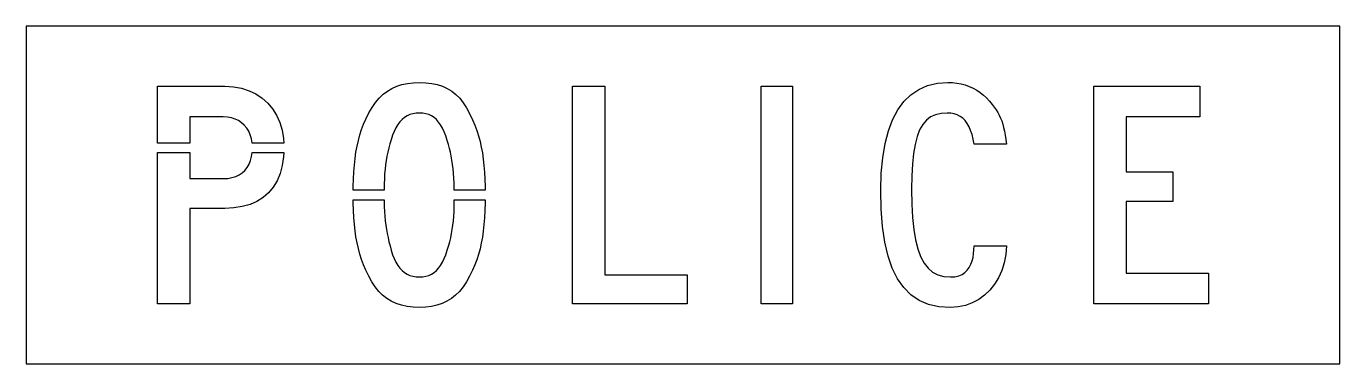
# Model space of a CAD drawing. Extents: x 0 to 70, y 0 to 18.
import ezdxf

# ---------------------------------------------------------------- set-up
doc = ezdxf.new("R2010")
doc.units = 0
doc.layers.add('CUT', color=7, linetype='Continuous')
doc.layers.add('OUTSIDE', color=1, linetype='Continuous')

msp = doc.modelspace()

# ---------------------------------------------------------------- linework, layer by layer
at = {"layer": 'CUT'}
for points in [[(11.854, 12.3983), (11.7472, 12.5699), (11.6212, 12.7229), (11.4748, 12.8539), (11.3104, 12.9652), (11.1292, 13.0533), (10.9312, 13.1171), (10.72, 13.1565), (10.4944, 13.1693), (8.7256, 13.1693), (8.7256, 11.7727), (7, 11.7727), (7, 14.7971), (10.5784, 14.7971), (11.0392, 14.7704), (11.47, 14.6916), (11.8708, 14.5629), (12.2392, 14.3878), (12.5728, 14.1664), (12.868, 13.902), (13.1248, 13.5971), (13.3384, 13.2539), (13.51, 12.8748), (13.6336, 12.462), (13.7104, 12.0168), (13.724, 11.7727), (12.0392, 11.7727), (12.0388, 11.7791), (12.0016, 12.0017), (11.9392, 12.2093)], [(22.7715, 10.1583), (22.7487, 10.4006), (22.7199, 10.6325), (22.6851, 10.8539), (22.6455, 11.0696), (22.6011, 11.2806), (22.5507, 11.4881), (22.4955, 11.6968), (22.4355, 11.909), (22.3575, 12.1513), (22.2735, 12.3704), (22.1811, 12.5664), (22.0815, 12.7403), (21.9735, 12.8922), (21.8559, 13.022), (21.7311, 13.131), (21.5967, 13.2191), (21.4527, 13.2875), (21.2991, 13.3351), (21.1347, 13.3641), (20.9619, 13.3733), (20.7783, 13.3641), (20.6067, 13.3351), (20.4459, 13.2875), (20.2971, 13.2214), (20.1579, 13.1345), (20.0295, 13.0278), (19.9107, 12.9003), (19.8015, 12.753), (19.7007, 12.5838), (19.6071, 12.3936), (19.5231, 12.1826), (19.4451, 11.9496), (19.3767, 11.7281), (19.3155, 11.509), (19.2627, 11.291), (19.2159, 11.0707), (19.1775, 10.847), (19.1451, 10.6174), (19.1199, 10.3786), (19.0995, 10.1293), (19.0851, 9.8672), (19.0743, 9.589), (19.0683, 9.2945), (19.0682, 9.251), (17.4263, 9.251), (17.4279, 9.4464), (17.4399, 9.8499), (17.4591, 10.2336), (17.4867, 10.5977), (17.5251, 10.9455), (17.5719, 11.2783), (17.6295, 11.5971), (17.6991, 11.9043), (17.7795, 12.2012), (17.8731, 12.4899), (17.9787, 12.7716), (18.0987, 13.0475), (18.2607, 13.3768), (18.4335, 13.6725), (18.6171, 13.9368), (18.8127, 14.1687), (19.0215, 14.3704), (19.2459, 14.5432), (19.4859, 14.6858), (19.7415, 14.8017), (20.0163, 14.8899), (20.3103, 14.9525), (20.6259, 14.9884), (20.9619, 15), (21.2979, 14.9884), (21.6123, 14.9513), (21.9051, 14.8887), (22.1799, 14.8006), (22.4343, 14.6835), (22.6719, 14.5374), (22.8927, 14.3623), (23.0979, 14.1571), (23.2887, 13.9194), (23.4651, 13.6493), (23.6295, 13.3455), (23.7831, 13.007), (23.9019, 12.7229), (24.0075, 12.4377), (24.1011, 12.1501), (24.1815, 11.8557), (24.2511, 11.5542), (24.3087, 11.2423), (24.3567, 10.9177), (24.3939, 10.578), (24.4215, 10.2209), (24.4419, 9.8441), (24.4527, 9.4441), (24.4544, 9.251), (22.8121, 9.251), (22.8111, 9.3339), (22.8039, 9.6272), (22.7907, 9.9009)], [(30.839, 4.7484), (35.2178, 4.7484), (35.2178, 3.2029), (29.1134, 3.2029), (29.1134, 14.7971), (30.839, 14.7971)], [(40.8434, 3.2029), (39.1598, 3.2029), (39.1598, 14.7971), (40.8434, 14.7971)], [(50.3293, 12.447), (50.2429, 12.6441), (50.1445, 12.8168), (50.0329, 12.9664), (49.9069, 13.0916), (49.7689, 13.1936), (49.6177, 13.2725), (49.4521, 13.3293), (49.2721, 13.3617), (49.0801, 13.3733), (48.7501, 13.3501), (48.4573, 13.2806), (48.1969, 13.1612), (47.9713, 12.9872), (47.7757, 12.7577), (47.6113, 12.4678), (47.4757, 12.1154), (47.3677, 11.698), (47.2861, 11.211), (47.2285, 10.6522), (47.1961, 10.018), (47.1853, 9.3049), (47.1973, 8.5119), (47.2357, 7.8), (47.3005, 7.167), (47.3929, 6.6093), (47.5129, 6.127), (47.6641, 5.7154), (47.8453, 5.3733), (48.0577, 5.0986), (48.3037, 4.8887), (48.5833, 4.7414), (48.8977, 4.6557), (49.2481, 4.6267), (49.4857, 4.6429), (49.6921, 4.6904), (49.8721, 4.767), (50.0245, 4.869), (50.1529, 4.9942), (50.2585, 5.1403), (50.3437, 5.3038), (50.4085, 5.4823), (50.4565, 5.6736), (50.4877, 5.8742), (50.5057, 6.0829), (50.5117, 6.2951), (52.2373, 6.2951), (52.2025, 5.8278), (52.1185, 5.3872), (51.9901, 4.9733), (51.8185, 4.5907), (51.6073, 4.2417), (51.3589, 3.9299), (51.0757, 3.6586), (50.7625, 3.429), (50.4193, 3.2458), (50.0509, 3.1113), (49.6597, 3.0278), (49.2481, 3), (48.6361, 3.0417), (48.0817, 3.167), (47.5861, 3.378), (47.1457, 3.6748), (46.7617, 4.0586), (46.4329, 4.5304), (46.1557, 5.0904), (45.9325, 5.742), (45.7609, 6.4829), (45.6385, 7.3177), (45.5665, 8.2441), (45.5425, 9.2643), (45.5677, 10.1641), (45.6445, 10.9884), (45.7705, 11.7397), (45.9469, 12.4145), (46.1725, 13.0139), (46.4485, 13.5357), (46.7725, 13.9797), (47.1457, 14.3449), (47.5681, 14.6301), (48.0385, 14.8354), (48.5557, 14.9594), (49.1221, 15), (49.3609, 14.9919), (49.5949, 14.9664), (49.8217, 14.9246), (50.0413, 14.8667), (50.2549, 14.7913), (50.4589, 14.7009), (50.6545, 14.593), (50.8405, 14.4701), (51.0169, 14.331), (51.1825, 14.1768), (51.3373, 14.0064), (51.4801, 13.8209), (51.5893, 13.6794), (51.6877, 13.5403), (51.7753, 13.3988), (51.8545, 13.2539), (51.9229, 13.1043), (51.9853, 12.9467), (52.0393, 12.7774), (52.0873, 12.5977), (52.1305, 12.4017), (52.1701, 12.1896), (52.2049, 11.9577), (52.2373, 11.7049), (50.5117, 11.7049), (50.4625, 11.9774), (50.4025, 12.2243)], [(62.5368, 13.1693), (58.6212, 13.1693), (58.6212, 10.2406), (61.1052, 10.2406), (61.1052, 8.6545), (58.6212, 8.6545), (58.6212, 4.8307), (63, 4.8307), (63, 3.2029), (56.8956, 3.2029), (56.8956, 14.7971), (62.5368, 14.7971)], [(12.6256, 8.8701), (12.2956, 8.6614), (11.9248, 8.4991), (11.5144, 8.382), (11.0656, 8.3113), (10.5784, 8.2881), (8.7256, 8.2881), (8.7256, 3.2029), (7, 3.2029), (7, 11.2707), (8.7256, 11.2707), (8.7256, 9.8742), (10.4944, 9.8742), (10.7368, 9.887), (10.9612, 9.9252), (11.164, 9.9867), (11.3476, 10.0725), (11.5108, 10.1803), (11.6524, 10.3125), (11.7736, 10.4655), (11.8732, 10.6406), (11.9512, 10.8354), (12.0076, 11.0522), (12.0388, 11.2707), (13.724, 11.2707), (13.7128, 11.0336), (13.6432, 10.5675), (13.5268, 10.142), (13.3672, 9.7583), (13.1632, 9.4186), (12.916, 9.1217)], [(24.2511, 6.4307), (24.1815, 6.127), (24.1011, 5.8336), (24.0075, 5.5484), (23.9019, 5.269), (23.7831, 4.993), (23.6295, 4.6626), (23.4627, 4.3646), (23.2827, 4.098), (23.0883, 3.8614), (22.8795, 3.6551), (22.6563, 3.4777), (22.4163, 3.3293), (22.1607, 3.2087), (21.8883, 3.1159), (21.5979, 3.051), (21.2883, 3.0128), (20.9619, 3), (20.6151, 3.0128), (20.2935, 3.051), (19.9935, 3.1159), (19.7139, 3.2087), (19.4547, 3.3293), (19.2147, 3.4777), (18.9915, 3.6551), (18.7839, 3.8614), (18.5931, 4.098), (18.4155, 4.3646), (18.2511, 4.6626), (18.0987, 4.993), (17.9787, 5.2771), (17.8731, 5.5623), (17.7795, 5.851), (17.6991, 6.1455), (17.6295, 6.4481), (17.5719, 6.7623), (17.5251, 7.0904), (17.4867, 7.4336), (17.4591, 7.7965), (17.4399, 8.1791), (17.4279, 8.5872), (17.4266, 8.749), (19.0689, 8.749), (19.0695, 8.6754), (19.0767, 8.3901), (19.0899, 8.1212), (19.1091, 7.8672), (19.1331, 7.6261), (19.1619, 7.393), (19.1955, 7.167), (19.2351, 6.9455), (19.2795, 6.7252), (19.3299, 6.5049), (19.3851, 6.2812), (19.4451, 6.0504), (19.5231, 5.8174), (19.6071, 5.6064), (19.7007, 5.4162), (19.8015, 5.247), (19.9107, 5.0997), (20.0295, 4.9722), (20.1579, 4.8655), (20.2971, 4.7786), (20.4459, 4.7125), (20.6067, 4.6649), (20.7783, 4.6359), (20.9619, 4.6267), (21.1347, 4.6359), (21.2991, 4.6649), (21.4527, 4.7125), (21.5967, 4.7786), (21.7311, 4.8655), (21.8559, 4.9722), (21.9735, 5.0997), (22.0815, 5.247), (22.1811, 5.4162), (22.2735, 5.6064), (22.3575, 5.8174), (22.4355, 6.0504), (22.5051, 6.28), (22.5651, 6.5026), (22.6191, 6.7206), (22.6647, 6.9386), (22.7031, 7.1577), (22.7355, 7.3826), (22.7607, 7.6168), (22.7811, 7.8614), (22.7967, 8.1212), (22.8063, 8.3994), (22.8123, 8.6974), (22.8127, 8.749), (24.4541, 8.749), (24.4527, 8.5861), (24.4419, 8.1768), (24.4215, 7.7907), (24.3939, 7.4243), (24.3567, 7.0777), (24.3087, 6.7472)]]:
    msp.add_lwpolyline(points, close=True, dxfattribs=at)
at = {"layer": 'OUTSIDE'}
msp.add_lwpolyline([(0, 0), (70, 0), (70, 18), (0, 18)], close=True, dxfattribs=at)

doc.saveas('drawing.dxf')
